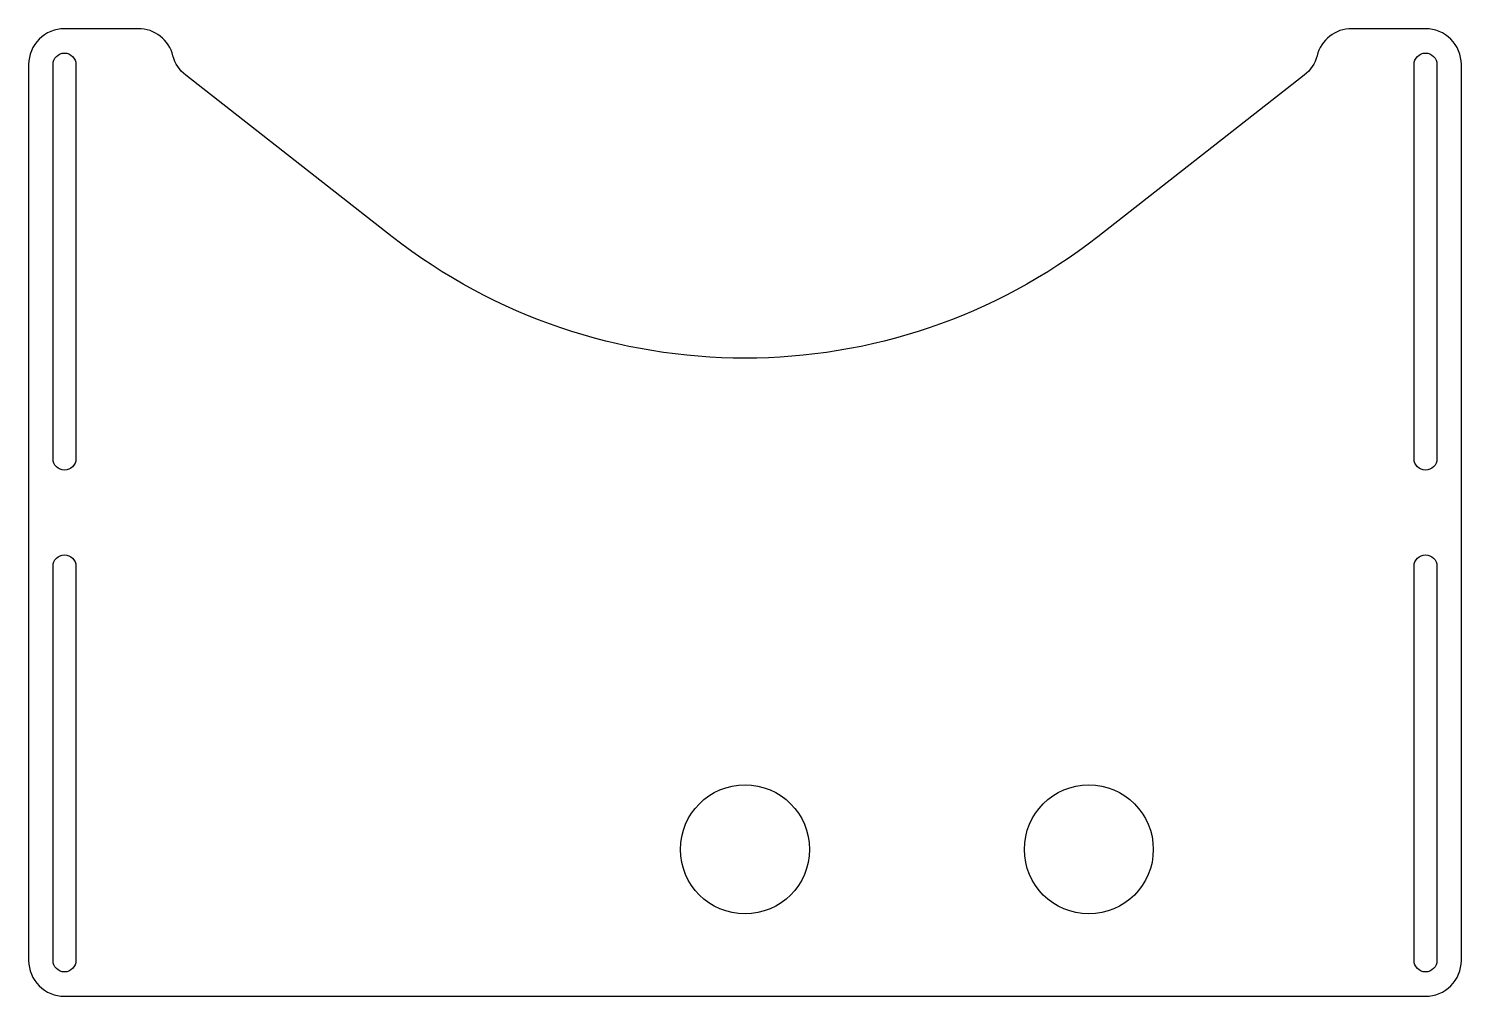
# Model space of a CAD drawing. Header units: millimetres. Extents: x -100 to 100, y -68 to 68.
import ezdxf

# ---------------------------------------------------------------- set-up
doc = ezdxf.new("R2010")
doc.units = ezdxf.units.MM

msp = doc.modelspace()

# ---------------------------------------------------------------- linework, layer by layer
for points in [[(84.7, 67.5, 0.343765), (79.85, 63.72, -0.166831), (78.08, 61), (49.25, 38.48, -0.344315), (-49.25, 38.48), (-78.08, 61, -0.166831), (-79.85, 63.72, 0.343765), (-84.7, 67.5), (-95, 67.5, 0.414214), (-100, 62.5), (-100, -62.5, 0.414214), (-95, -67.5), (95, -67.5, 0.414214), (100, -62.5), (100, 62.5, 0.414214), (95, 67.5)], [(-93.4, 7.5, -1), (-96.6, 7.5), (-96.6, 62.5, -1), (-93.4, 62.5)], [(93.4, 62.5, -1), (96.6, 62.5), (96.6, 7.5, -1), (93.4, 7.5)], [(-93.4, -7.5), (-93.4, -62.5, -1), (-96.6, -62.5), (-96.6, -7.5, -1)], [(93.4, -62.5), (93.4, -7.5, -1), (96.6, -7.5), (96.6, -62.5, -1)]]:
    msp.add_lwpolyline(points, format="xyb", close=True)
for centre in [(0, -47), (48, -47)]:
    msp.add_circle(centre, 9)

doc.saveas('drawing.dxf')
